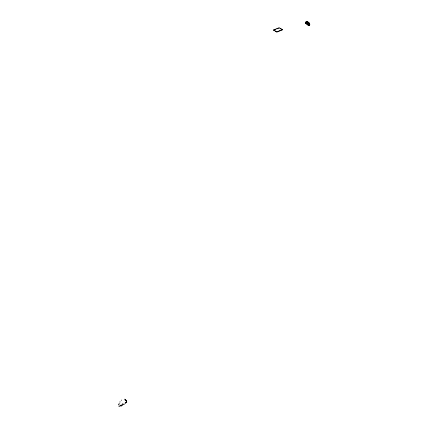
<?xml version="1.0" encoding="UTF-8"?>
<svg xmlns="http://www.w3.org/2000/svg" width="428" height="428" viewBox="0 0 428 428"><rect width="100%" height="100%" fill="white"/><g stroke="black" fill="none" stroke-linecap="round" stroke-linejoin="round"><path stroke-width="0.64" d="M126.404 400.999L126.105 401.004M124.896 399.276L124.869 399.11M125.934 400.437L125.757 400.11M121.536 405.899L121.766 405.578M125.859 402.743L125.666 403.117L125.886 402.657M119.642 406.086L119.765 406.365L119.835 406.086M122.253 405.567L121.948 405.658L122.157 405.407M125.147 399.95L125.024 399.725M125.843 402.967L125.522 403.176M126.303 400.95L126.613 400.94M119.952 401.822L120.065 401.651M118.85 404.449L118.658 404.872M118.973 403.952L119.305 403.577M126.763 401.849L126.742 402.127M119.968 402.818L119.872 402.86M118.979 404.037L118.92 404.444M125.158 399.987L125.27 399.805M126.078 400.72L126.083 400.795M121.274 400.351L121.611 400.036M309.214 23.091L309.802 24.54L308.888 25.632L305.715 23.449L305.282 22.518L306.844 23.631L306.432 22.7L307.448 21.619L308.877 22.636L309.214 23.091L308.149 24.31L308.69 25.199M122.397 404.39L122.536 404.011M126.581 401.207L126.608 401.699M126.651 401.742L126.774 402.069M309.77 24.626L309.679 24.257M125.757 400.239L125.875 400.351M305.56 22.877L305.282 22.518L306.282 21.4L306.534 21.775L305.448 23.01L305.752 23.433M123.986 403.427L124.131 403.149M124.088 404.342L123.96 404.497M123.901 404.669L123.82 404.701M120.14 405.953L119.856 405.937M126.073 400.661L126.388 400.667M120.193 405.947L120.621 405.701M306.748 23.214L306.485 22.861L307.898 23.888L308.877 22.636M125.832 399.929L125.875 400.276M307.186 24.043C305.742 21.807 308.898 27.151 309.802 24.54L309.037 23.925M125.367 399.875L124.923 399.854M126.303 402.325L126.009 402.695M126.49 402.229L126.72 402.202M125.623 402.416L125.96 402.122M120.364 405.284L120.664 405.236M121.729 405.653L121.552 405.669M121.054 405.032L121.317 404.936M305.726 22.775L306.699 21.641L307.063 22.026M308.454 25.386L309.428 24.257M306.432 22.7L306.865 22.946L307.834 21.828M308.749 25.14L309.722 24.016M308.149 24.31L309.123 23.192L308.32 24.503M306.865 22.946L307.47 23.492L308.46 22.379M307.539 22.074L307.448 21.619M308.92 25.305L309.744 24.385M118.973 406.038L118.7 406.177M123.927 404.385L123.713 404.62M126.495 402.127L126.597 401.94M122.023 404.647L122.215 404.471M122.745 403.904L122.403 404.011M273.583 29.965L276.761 31.859L282.368 29.569L282.448 29.837L276.841 32.127L273.583 29.965L279.152 27.692L282.368 29.569M273.669 30.233L275.52 29.473M276.761 28.97L278.617 28.211M121.215 405.979L121.536 405.883M126.586 401.667L126.49 401.298M125.912 400.389L126.228 400.496M307.293 23.915L308.433 24.701M306.282 21.4L306.699 21.641M306.758 23.668L305.357 22.679M279.837 28.312L280.666 28.794M281.11 29.056L282.448 29.837M308.722 25.605L307.208 24.514M307.031 24.038L306.935 23.663M307.331 24.016L307.957 24.573M307.898 23.888L308.256 24.658M308.888 25.632L308.631 25.247M306.833 23.572L307.202 24.155M308.021 23.824L308.246 24.193"/></g></svg>
